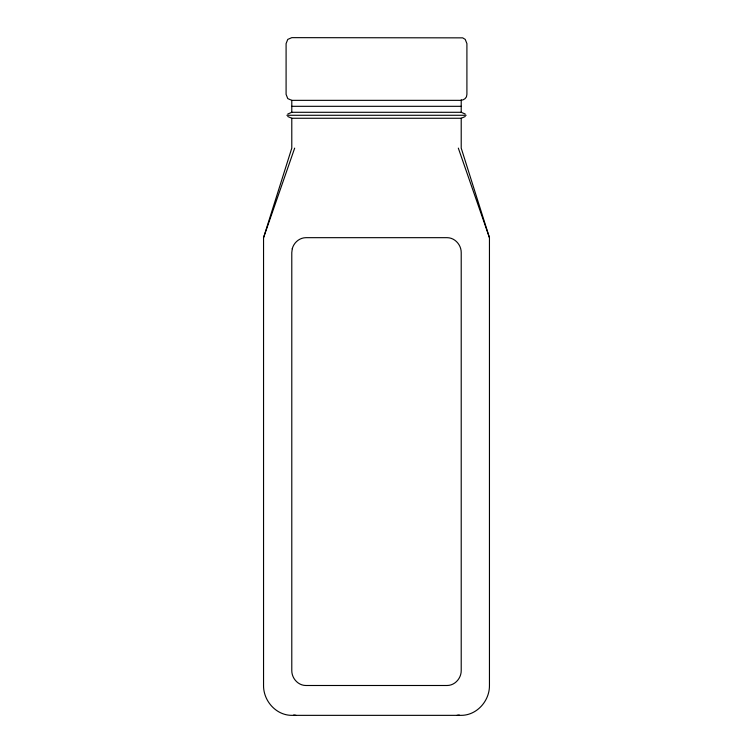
<?xml version="1.0" encoding="UTF-8"?>
<svg xmlns="http://www.w3.org/2000/svg" width="753" height="753" viewBox="0 0 753 753"><rect width="100%" height="100%" fill="white"/><g stroke="black" fill="none" stroke-linecap="round" stroke-linejoin="round"><path stroke-width="1.13" d="M465.241 116.508L461.213 118.259L461.213 148.115L489.45 237.675L489.45 685.494C489.619 700.864 476.931 715.341 461.213 715.35L291.788 715.35C276.069 715.341 263.381 700.864 263.55 685.494L263.55 237.675L291.788 148.115L291.788 118.259L287.759 116.508M263.55 237.675L294.677 148.115M287.759 114.032L291.788 112.291L461.213 112.291L465.241 114.032M456.977 715.35L459.292 715.011M291.788 100.347L458.323 100.347C462.276 100.911 467.039 99.038 466.907 94.37L466.907 43.618L465.241 39.401L462.69 37.857L291.788 37.65L287.759 39.401L286.093 43.618L286.093 94.37L287.759 98.596L291.788 100.347L291.788 112.291M291.788 106.314L461.213 106.314M286.855 115.275L466.145 115.275M291.788 118.259L461.213 118.259M293.708 715.011L296.023 715.35M458.323 148.115L489.45 237.675M461.213 99.801L461.213 112.291M292.268 248.744L291.788 252.603L291.788 670.565C291.703 678.255 298.047 685.494 305.906 685.494L447.094 685.494C454.953 685.494 461.297 678.255 461.213 670.565L461.213 252.603C461.297 244.923 454.953 237.675 447.094 237.675L305.906 237.675C299.468 237.732 293.839 242.588 292.268 248.744"/></g></svg>
